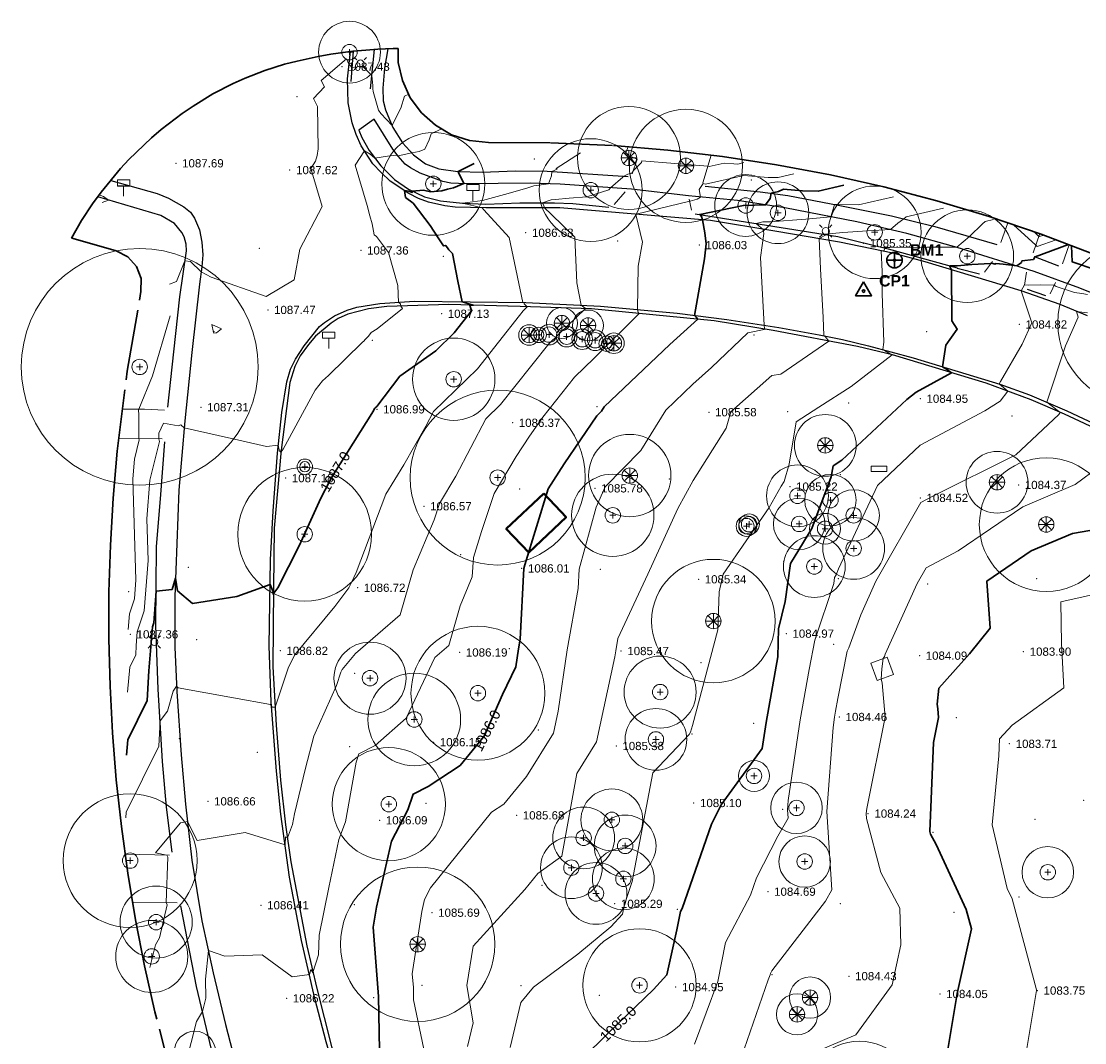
# Model space of a CAD drawing. Header units: metres. Extents: x -6559 to -6383, y 5654606 to 5654801.
# Drawn here: x -6559.3 to -6456, y 5654702.1 to 5654801.4 of the extents above; entities that cross this region are included whole.
import ezdxf
from ezdxf.enums import TextEntityAlignment as Align

# ---------------------------------------------------------------- set-up
doc = ezdxf.new("R2010")
doc.units = ezdxf.units.M
doc.header["$LTSCALE"] = 0.5
doc.linetypes.add('PHANTOM', pattern=[22, 12, -2, 2, -2, 2, -2])
for name, color, linetype, lineweight in [('V-BLDG', 7, 'Continuous', 50), ('V-CTRL', 1, 'Continuous', 35), ('V-CTRL-TEXT', 1, 'Continuous', 18), ('V-ROAD-CURB', 7, 'Continuous', 25), ('V-ROAD-DW', 8, 'Continuous', 18), ('V-ROAD-SW', 8, 'Continuous', 25), ('V-SITE-FURN', 40, 'Continuous', 18), ('V-SITE-HARD', 8, 'Continuous', 18), ('V-SITE-SIGN', 40, 'Continuous', 18), ('V-TOPO-CTXT', 34, 'Continuous', 18), ('V-TOPO-GS', 8, 'Continuous', 13), ('V-TOPO-LIMIT', 6, 'PHANTOM', 35), ('V-TOPO-MAJR', 34, 'Continuous', 35), ('V-TOPO-MINR', 32, 'Continuous', 13), ('V-TOPO-SPOT', 8, 'Continuous', 13), ('V-UTIL-ELEC', 1, 'Continuous', 18), ('V-VEG-CANOPY', 92, 'Continuous', 13), ('V-VEG-TREE', 94, 'Continuous', 18)]:
    doc.layers.add(name, color=color, linetype=linetype, lineweight=lineweight)
doc.styles.add('BR-STD', font='arial.ttf')
doc.styles.add('BR-TITLE', font='arialbd.ttf')

# ---------------------------------------------------------------- blocks, each defined once
blk = doc.blocks.new('CTRL-TRIANGLE')
at = {"color": 0, "lineweight": -2}
blk.add_lwpolyline([(0, 1.8), (-1.56, -0.9), (1.56, -0.9)], close=True, dxfattribs=at)
blk.add_circle((0, 0), 0.25, dxfattribs=at)
blk = doc.blocks.new('CTRL-BM')
at = {"lineweight": -2}
h = blk.add_hatch(color=0, dxfattribs=at)
h.dxf.hatch_style = 1
edge = h.paths.add_edge_path()
edge.add_arc((0, 0), 0.35, 0, 360)
at = {"color": 0, "lineweight": -2}
for p, q in [((-1.5, 0), (1.5, 0)), ((0, -1.5), (0, 1.5))]:
    blk.add_line(p, q, dxfattribs=at)
blk.add_circle((0, 0), 1.5, dxfattribs=at)
blk = doc.blocks.new('VEG-TREE-DECID')
at = {"color": 0, "lineweight": -2}
for p, q in [((-0.6, 0), (0.6, 0)), ((0, -0.6), (0, 0.6))]:
    blk.add_line(p, q, dxfattribs=at)
blk.add_circle((0, 0), 1.5, dxfattribs=at)
blk = doc.blocks.new('VEG-TREE-CONIF')
at = {"color": 0, "lineweight": -2}
for q in [(-1.5, 0), (-1.06, 1.06), (-1.06, -1.06), (0, 1.5), (1.06, 1.06), (1.5, 0), (0, -1.5), (1.06, -1.06)]:
    blk.add_line((0, 0), q, dxfattribs=at)
blk.add_circle((0, 0), 1.5, dxfattribs=at)
blk = doc.blocks.new('UTIL-LIGHT')
at = {"color": 0, "lineweight": -2}
for p, q in [((-0.71, 0.71), (-1.2, 1.2)), ((0.71, 0.71), (1.2, 1.2)), ((-0.71, -0.71), (-1.2, -1.2)), ((0.71, -0.71), (1.2, -1.2))]:
    blk.add_line(p, q, dxfattribs=at)
blk.add_circle((0, 0), 0.7, dxfattribs=at)
blk = doc.blocks.new('SITE-BENCH')
at = {"color": 0, "lineweight": -2}
blk.add_lwpolyline([(-1.5, -0.5), (1.5, -0.5), (1.5, 0.5), (-1.5, 0.5)], close=True, dxfattribs=at)
blk = doc.blocks.new('SITE-SIGN')
at = {"color": 0, "lineweight": -2}
blk.add_line((0, -1.5), (0, 0.5), dxfattribs=at)
blk.add_lwpolyline([(-1.2, 0.5), (1.2, 0.5), (1.2, 1.7), (-1.2, 1.7)], close=True, dxfattribs=at)

msp = doc.modelspace()

# ---------------------------------------------------------------- linework, layer by layer
at = {"layer": 'V-BLDG'}
msp.add_lwpolyline([(-6508.55, 5654755.51), (-6506.38, 5654753.21), (-6510.01, 5654749.79), (-6512.19, 5654752.08), (-6508.55, 5654755.51)], close=True, dxfattribs=at)
at = {"layer": 'V-ROAD-CURB'}
for points in [[(-6455.75, 5654772.79), (-6458.41, 5654773.87), (-6462.19, 5654775.21), (-6471.51, 5654778.04), (-6474.66, 5654778.86), (-6479.83, 5654779.96), (-6486.1, 5654781), (-6492.36, 5654782.05), (-6499.68, 5654782.67), (-6506.98, 5654783.29), (-6514.19, 5654783.28), (-6517.15, 5654783.36), (-6518.16, 5654783.47), (-6519.76, 5654783.84), (-6520.73, 5654784.19), (-6521.65, 5654784.66), (-6523.46, 5654785.88), (-6524.36, 5654786.7), (-6525.15, 5654787.57), (-6526.28, 5654789.31), (-6526.78, 5654790.42), (-6527.15, 5654791.55), (-6527.54, 5654793.5), (-6527.61, 5654795.82), (-6527.33, 5654798.47)], [(-6525.38, 5654794.84), (-6524.98, 5654798.67)], [(-6452.72, 5654773.95), (-6456.5, 5654775.47), (-6460.93, 5654777.1), (-6468.4, 5654779.44), (-6473.29, 5654780.79), (-6478.14, 5654781.92), (-6485.15, 5654783.27), (-6489.74, 5654783.99), (-6494.49, 5654784.44), (-6500.03, 5654785.08), (-6506.97, 5654785.57), (-6509.86, 5654785.67), (-6516.09, 5654785.62), (-6517.57, 5654785.69), (-6518.36, 5654785.84), (-6520.57, 5654786.65), (-6521.51, 5654787.16), (-6522, 5654787.54), (-6522.7, 5654788.29), (-6523.22, 5654788.99), (-6525.03, 5654791.89)], [(-6550.6, 5654785.95), (-6546.1, 5654784.67), (-6545, 5654784.21), (-6543.51, 5654783.39), (-6542.87, 5654782.87), (-6542.48, 5654782.28), (-6542, 5654781.13), (-6541.75, 5654779.95), (-6541.68, 5654778.72), (-6541.75, 5654777.55), (-6542, 5654775.85), (-6542.72, 5654769.22), (-6543.43, 5654762.58), (-6544.01, 5654755.83), (-6544.2, 5654750.66), (-6544.4, 5654745.49), (-6544.38, 5654740.57), (-6544.2, 5654736.26), (-6543.77, 5654730.13), (-6543.35, 5654725.31), (-6542.72, 5654719.87), (-6541.75, 5654713.98), (-6540.66, 5654708.94), (-6539.46, 5654703.92), (-6538.35, 5654699.66)], [(-6475.1, 5654779.29), (-6468.41, 5654777.44)], [(-6528.2, 5654697.13), (-6529.68, 5654702.23), (-6530.78, 5654706.44), (-6532.07, 5654712.09), (-6533.24, 5654718.24), (-6534.1, 5654724.34), (-6534.52, 5654728.52), (-6535.02, 5654735.26), (-6535.22, 5654740.69), (-6535.08, 5654749.07), (-6534.82, 5654753.84), (-6534.42, 5654759.44), (-6534, 5654763.39), (-6533.52, 5654766.37), (-6533.14, 5654767.6), (-6532.67, 5654768.57), (-6531.84, 5654769.88), (-6530.33, 5654771.75), (-6529.85, 5654772.14), (-6528.89, 5654772.77), (-6527.65, 5654773.32), (-6526.71, 5654773.62), (-6524.48, 5654773.97), (-6521.12, 5654774.2), (-6515.7, 5654774.14), (-6510.29, 5654774.08), (-6503.05, 5654773.74), (-6495.61, 5654773.05), (-6490.77, 5654772.42), (-6485.72, 5654771.65), (-6481.79, 5654770.95), (-6479.54, 5654770.47), (-6477.01, 5654769.88), (-6472.66, 5654768.69), (-6464.26, 5654766.14), (-6461.39, 5654765.12), (-6457.75, 5654763.55), (-6448.77, 5654759.33)], [(-6465.6, 5654766.24), (-6474.67, 5654768.98), (-6478.07, 5654769.8)], [(-6534.06, 5654759.75), (-6534.74, 5654752.14), (-6534.81, 5654746.34)], [(-6534.55, 5654732.99), (-6534.13, 5654727.66)]]:
    msp.add_lwpolyline(points, dxfattribs=at)
at = {"layer": 'V-ROAD-DW'}
for points in [[(-6499.96, 5654786.57), (-6499.49, 5654788.01), (-6500.65, 5654788.48), (-6500.36, 5654789.22)], [(-6492.28, 5654788.41), (-6493.11, 5654785.71)], [(-6501.72, 5654783.6), (-6500.66, 5654784.83)], [(-6494.42, 5654784.13), (-6494.2, 5654783.06)], [(-6464.17, 5654779.92), (-6463.49, 5654781.83)], [(-6460.36, 5654780.77), (-6461.02, 5654778.92)], [(-6458.18, 5654777.83), (-6457.51, 5654779.68)], [(-6465.74, 5654777.04), (-6464.97, 5654778.06)], [(-6461.67, 5654777.03), (-6461.85, 5654775.78)], [(-6459.38, 5654774.93), (-6458.86, 5654776.02)], [(-6549.48, 5654763.73), (-6547.34, 5654763.72)], [(-6547.34, 5654763.73), (-6545.39, 5654763.63)], [(-6545.63, 5654760.84), (-6549.84, 5654760.87)], [(-6549.2, 5654720.48), (-6544.91, 5654720.38)], [(-6544.17, 5654715.74), (-6548.48, 5654715.8)]]:
    msp.add_lwpolyline(points, dxfattribs=at)
at = {"layer": 'V-ROAD-SW'}
for points in [[(-6527.08, 5654798.5), (-6527.28, 5654795.55)], [(-6523.69, 5654798.73), (-6524.01, 5654796.84), (-6524.19, 5654794.91), (-6524.16, 5654793.69), (-6523.94, 5654792.8), (-6523.21, 5654791.09), (-6522.27, 5654789.61), (-6521.19, 5654788.42), (-6520.04, 5654787.56), (-6518.76, 5654787.06), (-6516.9, 5654786.81), (-6514.53, 5654786.76), (-6511.3, 5654786.89), (-6508.22, 5654786.84), (-6500.35, 5654786.31)], [(-6525.02, 5654791.89), (-6526.53, 5654790.82), (-6526.24, 5654790.12), (-6525.52, 5654788.85), (-6524.39, 5654787.36), (-6523.06, 5654786.04), (-6521.69, 5654785.08), (-6520.13, 5654784.36), (-6518.57, 5654783.97), (-6516.44, 5654783.72), (-6514.19, 5654783.65), (-6510.87, 5654783.78), (-6507.51, 5654783.78), (-6505.74, 5654783.7), (-6502.25, 5654783.34)], [(-6492.89, 5654785.38), (-6487.54, 5654784.84), (-6484.85, 5654784.48), (-6479.81, 5654783.5), (-6474.77, 5654782.5), (-6470.56, 5654781.48), (-6464.56, 5654779.72)], [(-6545.06, 5654763.91), (-6544.47, 5654769.27), (-6543.89, 5654774.62), (-6543.26, 5654779.1), (-6543.28, 5654779.74), (-6543.48, 5654780.45), (-6543.71, 5654780.89), (-6544.42, 5654781.75), (-6545.76, 5654782.54), (-6551.88, 5654784.34)], [(-6493.84, 5654782.71), (-6486.91, 5654781.61), (-6479.99, 5654780.51), (-6475.1, 5654779.29)], [(-6460.83, 5654778.53), (-6458.56, 5654777.66)], [(-6468.41, 5654777.43), (-6466.22, 5654776.86)], [(-6461.61, 5654775.38), (-6459.81, 5654774.75)], [(-6478.07, 5654769.8), (-6486.26, 5654771.36), (-6491.99, 5654772.29), (-6497.96, 5654772.88), (-6503.93, 5654773.48), (-6510.85, 5654773.68), (-6517.76, 5654773.88), (-6523.79, 5654773.7), (-6525.59, 5654773.48), (-6527.59, 5654772.96), (-6528.51, 5654772.53), (-6529.21, 5654772.07), (-6530.71, 5654770.8), (-6531.42, 5654769.99), (-6532.2, 5654768.89), (-6532.72, 5654767.86), (-6533.22, 5654766.32), (-6534.06, 5654759.74)], [(-6411.3, 5654696.57), (-6409.67, 5654705.94), (-6408.41, 5654712.26), (-6407.15, 5654718.59), (-6406.9, 5654721.03), (-6406.59, 5654727.75), (-6406.54, 5654732.21), (-6406.86, 5654734.62), (-6407.07, 5654735.38), (-6407.74, 5654737.02), (-6408.61, 5654738.6), (-6409.79, 5654739.95), (-6411.57, 5654741.41), (-6413.65, 5654742.64), (-6420.92, 5654745.93), (-6428.32, 5654749.39), (-6435.74, 5654752.85), (-6443.15, 5654756.3), (-6450.56, 5654759.77), (-6457.97, 5654763.23), (-6461.2, 5654764.61), (-6465.6, 5654766.23)], [(-6544.65, 5654720.67), (-6545.19, 5654725.03), (-6545.58, 5654729.47), (-6546.01, 5654736.5), (-6546.22, 5654742.69), (-6546.17, 5654750.32), (-6545.76, 5654755.42), (-6545.35, 5654760.53)], [(-6534.81, 5654746.35), (-6534.86, 5654738.67), (-6534.55, 5654732.99)], [(-6534.14, 5654727.66), (-6533.65, 5654723.33), (-6533.11, 5654719.72), (-6531.58, 5654711.55), (-6530.6, 5654707.42), (-6529.16, 5654701.79), (-6527.26, 5654695.29), (-6525.29, 5654689.66), (-6524.31, 5654687.08), (-6521.8, 5654681.1), (-6519.48, 5654676.38), (-6516.91, 5654671.56), (-6514.32, 5654666.76)], [(-6536.94, 5654688.92), (-6538, 5654692.09), (-6540.82, 5654701.48), (-6542.27, 5654707.6), (-6543.81, 5654715.45)]]:
    msp.add_lwpolyline(points, dxfattribs=at)
at = {"layer": 'V-SITE-HARD'}
msp.add_lwpolyline([(-6475.21, 5654739.62), (-6474.58, 5654737.92), (-6476.16, 5654737.33), (-6476.78, 5654739.03), (-6475.21, 5654739.62)], close=True, dxfattribs=at)
at = {"layer": 'V-TOPO-GS'}
for p in [(-6528.15, 5654797), (-6532.51, 5654794.08), (-6509.48, 5654788.02), (-6544.28, 5654787.61), (-6533.22, 5654786.95), (-6488.39, 5654785.98), (-6510.31, 5654780.86), (-6501.39, 5654780.07), (-6477.48, 5654779.84), (-6536.18, 5654779.36), (-6526.32, 5654779.14), (-6493.44, 5654779.66), (-6518.32, 5654778.58), (-6512.04, 5654773.74), (-6535.35, 5654773.36), (-6518.48, 5654772.99), (-6462.36, 5654771.95), (-6540.57, 5654771.25), (-6488.13, 5654770.92), (-6471.35, 5654771.26), (-6525.22, 5654770.4), (-6478.94, 5654764.32), (-6471.98, 5654764.73), (-6541.85, 5654763.9), (-6524.75, 5654763.7), (-6519.96, 5654763.59), (-6503.38, 5654763.97), (-6492.52, 5654763.42), (-6484.88, 5654763.48), (-6511.58, 5654762.39), (-6463.07, 5654763.05), (-6479.76, 5654757.36), (-6533.62, 5654757.01), (-6527.74, 5654756.64), (-6503.58, 5654756.02), (-6496.36, 5654756.93), (-6484.65, 5654756.19), (-6462.43, 5654756.35), (-6510.89, 5654755.95), (-6471.98, 5654755.09), (-6520.19, 5654754.28), (-6516.62, 5654749.58), (-6485.26, 5654748.92), (-6543.08, 5654748.35), (-6510.69, 5654748.24), (-6503.06, 5654748.15), (-6493.52, 5654747.18), (-6479.95, 5654747.24), (-6471.27, 5654746.71), (-6460.69, 5654747.24), (-6548.87, 5654745.99), (-6526.63, 5654746.36), (-6548.7, 5654741.83), (-6485, 5654741.9), (-6542.26, 5654741.32), (-6480.4, 5654740.87), (-6534.15, 5654740.23), (-6516.72, 5654740.07), (-6511.9, 5654740.44), (-6501.04, 5654740.21), (-6472.06, 5654739.76), (-6461.96, 5654740.15), (-6493.27, 5654739.08), (-6526.92, 5654738.03), (-6479.84, 5654733.8), (-6468.48, 5654733.74), (-6509.08, 5654732.54), (-6488.17, 5654733.18), (-6543.94, 5654731.68), (-6519.25, 5654731.35), (-6494.16, 5654732.14), (-6536.39, 5654730.36), (-6527.41, 5654730.9), (-6501.52, 5654730.98), (-6463.32, 5654731.19), (-6541.18, 5654725.6), (-6520, 5654725.41), (-6493.98, 5654725.44), (-6456.11, 5654725.71), (-6511.19, 5654724.24), (-6485.35, 5654724.81), (-6477.05, 5654724.41), (-6524.49, 5654723.76), (-6460.85, 5654723.85), (-6470.75, 5654722.58), (-6508.73, 5654717.45), (-6486.78, 5654716.82), (-6462.41, 5654716.3), (-6536.02, 5654715.5), (-6526.96, 5654715.55), (-6519.41, 5654714.78), (-6501.66, 5654715.64), (-6495.59, 5654715.1), (-6479.75, 5654715.67), (-6468.71, 5654714.81), (-6486.39, 5654708.77), (-6478.92, 5654708.61), (-6520.38, 5654707.71), (-6510.77, 5654707.69), (-6495.73, 5654707.55), (-6533.52, 5654706.46), (-6525.06, 5654706.51), (-6503.17, 5654706.75), (-6470.07, 5654706.88), (-6460.61, 5654707.21)]:
    msp.add_point(p, dxfattribs=at)
at = {"layer": 'V-TOPO-LIMIT'}
msp.add_lwpolyline([(-6544.4, 5654697.64), (-6546.33, 5654705.16), (-6547.33, 5654709.62), (-6548.2, 5654714.1), (-6548.95, 5654718.62), (-6549.57, 5654723.15), (-6550.07, 5654727.69), (-6550.44, 5654732.25), (-6550.68, 5654736.81), (-6550.79, 5654741.38), (-6550.79, 5654745.95), (-6550.65, 5654750.51), (-6550.38, 5654755.08), (-6549.99, 5654759.63), (-6549.02, 5654767.41), (-6547.68, 5654775.14), (-6547.67, 5654776.41), (-6548.12, 5654777.58), (-6548.96, 5654778.53), (-6550.1, 5654779.1), (-6554.27, 5654780.31), (-6554.41, 5654780.34), (-6553.46, 5654782.04), (-6552.37, 5654783.67), (-6551.55, 5654784.8), (-6549.68, 5654787.09), (-6548.84, 5654787.99), (-6546.65, 5654790.08), (-6545.71, 5654790.88), (-6543.66, 5654792.45), (-6542.6, 5654793.17), (-6540.7, 5654794.35), (-6538.71, 5654795.35), (-6537.55, 5654795.87), (-6535.66, 5654796.63), (-6533.72, 5654797.23), (-6532.5, 5654797.55), (-6530.46, 5654798), (-6529.23, 5654798.22), (-6527.09, 5654798.5), (-6525.85, 5654798.61), (-6524.68, 5654798.69), (-6523.19, 5654798.75), (-6522.97, 5654798.76), (-6522.7, 5654798.77), (-6522.68, 5654797.42), (-6522.28, 5654795.64), (-6521.52, 5654793.98), (-6520.44, 5654792.51), (-6519.08, 5654791.3), (-6517.5, 5654790.39), (-6515.76, 5654789.82), (-6513.93, 5654789.62), (-6507.86, 5654789.6), (-6501.79, 5654789.34), (-6496.49, 5654788.9), (-6491.21, 5654788.28), (-6485.95, 5654787.47), (-6480.72, 5654786.49), (-6475.53, 5654785.32), (-6470.39, 5654783.97), (-6465.29, 5654782.44), (-6460.25, 5654780.73), (-6453.73, 5654778.22)], dxfattribs=at)
at = {"layer": 'V-TOPO-MAJR'}
for points in [[(-6549.08, 5654730.1), (-6548.94, 5654731.59), (-6547.07, 5654735.39), (-6546.92, 5654738.3), (-6546.56, 5654742.57), (-6546.44, 5654742.96), (-6546.2, 5654746.02), (-6544.66, 5654746.2), (-6544.33, 5654747.3), (-6544.14, 5654746.06), (-6542.67, 5654744.83), (-6538.37, 5654745.52), (-6535.12, 5654746.66), (-6534.84, 5654745.96), (-6534.81, 5654746.01), (-6534.82, 5654745.71), (-6534.76, 5654745.84), (-6534.37, 5654746.35), (-6532.31, 5654750.42), (-6530.22, 5654755.05), (-6529.33, 5654756.74), (-6529.04, 5654757.28), (-6525.1, 5654763.55), (-6524.98, 5654763.77), (-6524.95, 5654763.81), (-6524.93, 5654763.83), (-6524.77, 5654763.98), (-6522.52, 5654766.91), (-6519.05, 5654769.37), (-6517.26, 5654771.12), (-6515.57, 5654773.26), (-6515.72, 5654773.82), (-6515.4, 5654773.82), (-6516.26, 5654774.07), (-6516.48, 5654774.15), (-6516.89, 5654776.15), (-6517.42, 5654778.83), (-6517.76, 5654779.21), (-6518.07, 5654779.62), (-6518.29, 5654779.58), (-6518.8, 5654780.35), (-6519.6, 5654781.57), (-6521.25, 5654783.73), (-6521.97, 5654784.29), (-6522.09, 5654784.96), (-6521.67, 5654784.9), (-6521.35, 5654784.76), (-6521.33, 5654784.91), (-6520.25, 5654784.99), (-6519.55, 5654784.83), (-6518.46, 5654784.92), (-6517.91, 5654785.1), (-6517.31, 5654785.24), (-6516.31, 5654785.63), (-6516.84, 5654786.72), (-6516.86, 5654786.81), (-6515.32, 5654787.59)], [(-6524.52, 5654701.43), (-6524.59, 5654706.63), (-6525.11, 5654713.36), (-6524.81, 5654715.33), (-6523.35, 5654721.74), (-6521.77, 5654724.76), (-6521.23, 5654726.31), (-6519.79, 5654727.05), (-6516.68, 5654729.08), (-6514.34, 5654731.92), (-6512.56, 5654735.98), (-6511.27, 5654738.67), (-6511.01, 5654740.43), (-6510.85, 5654741.37), (-6510.48, 5654748.24), (-6510.38, 5654748.58), (-6508.14, 5654755.98), (-6506.56, 5654758.4), (-6503.4, 5654763.05), (-6502.94, 5654763.52), (-6502.69, 5654763.93), (-6496.31, 5654770), (-6493.59, 5654772.45), (-6493.75, 5654772.66), (-6493.92, 5654772.83), (-6492.95, 5654778.34), (-6492.77, 5654779.78), (-6492.9, 5654780.86), (-6493.14, 5654782.12), (-6493.25, 5654782.45), (-6493.4, 5654782.64), (-6489.17, 5654783.51), (-6487.01, 5654783.56), (-6486.57, 5654784.2), (-6486.48, 5654784.7), (-6485.76, 5654784.87), (-6485.26, 5654785.08), (-6483.44, 5654784.92), (-6481.89, 5654784.9), (-6479.42, 5654785.47)], [(-6504.88, 5654700.52), (-6502.23, 5654703.12), (-6497.88, 5654707.32), (-6496.6, 5654708.73), (-6495.63, 5654713.1), (-6495.27, 5654714.89), (-6495.11, 5654715.19), (-6492.26, 5654723.39), (-6491.31, 5654725.25), (-6487.34, 5654730.72), (-6486.96, 5654733.27), (-6485.83, 5654739.63), (-6485.74, 5654742.36), (-6485.12, 5654745.02), (-6484.58, 5654748.71), (-6482.52, 5654752.13), (-6480.63, 5654757.15), (-6480.46, 5654758.2), (-6479.59, 5654758.76), (-6473.29, 5654764.65), (-6472.39, 5654765.38), (-6468.96, 5654767.26), (-6469.35, 5654767.54), (-6469.82, 5654767.83), (-6469.49, 5654769.92), (-6468.39, 5654771.49), (-6468.93, 5654772.31), (-6468.96, 5654777.27), (-6469.12, 5654777.57), (-6469.08, 5654777.57), (-6469.09, 5654777.63), (-6468.68, 5654777.63), (-6468.41, 5654777.63), (-6466.98, 5654777.76), (-6465.17, 5654777.87), (-6465.08, 5654777.91), (-6464.71, 5654777.8), (-6464.69, 5654777.86), (-6464.3, 5654777.85), (-6463.93, 5654777.81), (-6462.61, 5654777.63), (-6462.14, 5654777.97), (-6462.11, 5654778.12), (-6460.99, 5654778.26), (-6460.84, 5654778.54), (-6460.83, 5654778.53), (-6457.6, 5654779.72)], [(-6457.31, 5654779.6), (-6457.23, 5654778.02), (-6454.94, 5654777.25), (-6454.76, 5654777.31), (-6453.59, 5654777.07), (-6451.28, 5654776.62)], [(-6469.64, 5654699.55), (-6468.64, 5654705.55), (-6468.41, 5654706.93), (-6467.01, 5654713.22), (-6467.52, 5654715.09), (-6470.44, 5654721.4), (-6470.98, 5654722.41), (-6471.05, 5654722.67), (-6470.7, 5654731.33), (-6470.2, 5654733.75), (-6470.28, 5654734.58), (-6470.36, 5654735.03), (-6470.18, 5654736.59), (-6467.22, 5654739.94), (-6465.21, 5654742.43), (-6465.52, 5654747), (-6461.2, 5654749.93), (-6457.21, 5654751.62), (-6453.28, 5654752.32)]]:
    msp.add_lwpolyline(points, dxfattribs=at)
at = {"layer": 'V-TOPO-MINR'}
for points in [[(-6544.91, 5654775.86), (-6544.24, 5654776.11), (-6543.4, 5654778.12), (-6542.85, 5654778.05), (-6541.82, 5654777.07), (-6540.86, 5654776.53), (-6535.53, 5654774.65), (-6532.79, 5654776.29), (-6532.26, 5654779.27), (-6530.09, 5654783.42), (-6531.17, 5654787.11), (-6530.73, 5654787.8), (-6530.56, 5654788.38), (-6530.47, 5654789.03), (-6530.52, 5654793.14), (-6530.91, 5654793.89), (-6529.84, 5654795.03), (-6530.18, 5654795.64), (-6527.72, 5654797.77), (-6527.47, 5654797.18), (-6527.36, 5654797.11), (-6527.18, 5654796.93), (-6526.17, 5654797.05), (-6525.24, 5654796.14), (-6525.15, 5654795.18), (-6525.15, 5654794.86), (-6525.11, 5654794.59), (-6524.6, 5654792.78), (-6524.37, 5654792.45), (-6523.29, 5654791.28), (-6523.27, 5654791.32), (-6522.45, 5654792.97), (-6522.08, 5654794.12), (-6521.65, 5654794.34)], [(-6549, 5654736.2), (-6548.77, 5654738.65), (-6548.19, 5654739.83), (-6548.14, 5654740.74), (-6548.03, 5654742.07), (-6547.37, 5654744.12), (-6546.99, 5654749), (-6547.12, 5654753.05), (-6546.81, 5654756.82), (-6545.89, 5654760.57), (-6545.95, 5654760.84), (-6545.94, 5654761.37), (-6545.5, 5654762.36), (-6544.05, 5654762.09), (-6543.79, 5654762.2), (-6543.49, 5654761.89), (-6537.88, 5654760.65), (-6535.48, 5654760.08), (-6534.34, 5654760.21), (-6534.22, 5654759.61), (-6534.18, 5654759.65), (-6534.08, 5654759.53), (-6534.08, 5654759.47), (-6534.03, 5654759.57), (-6533.96, 5654759.7), (-6533.88, 5654759.82), (-6530.75, 5654765.56), (-6530.05, 5654766.46), (-6529.47, 5654766.99), (-6526.18, 5654770.19), (-6526, 5654770.35), (-6525.94, 5654770.45), (-6525.78, 5654770.63), (-6525.68, 5654770.7), (-6525.59, 5654770.8), (-6525.31, 5654771.15), (-6524.73, 5654771.53), (-6522.28, 5654773.5), (-6522.43, 5654773.74), (-6522.47, 5654773.95), (-6522.67, 5654774.09), (-6522.72, 5654775.72), (-6523.63, 5654778.95), (-6524.81, 5654780.5), (-6525.02, 5654780.67), (-6525.22, 5654781.74), (-6525.45, 5654782.5), (-6525.72, 5654783.5), (-6526.86, 5654787.44), (-6525.98, 5654788.83), (-6525.42, 5654788.49), (-6524.95, 5654788.1), (-6523.72, 5654788.3), (-6522.78, 5654788.4), (-6522.68, 5654788.35), (-6521.37, 5654788.62), (-6520.67, 5654788.77), (-6520.11, 5654788.99), (-6519.67, 5654789.88), (-6519.49, 5654790.46), (-6518.48, 5654790.97)], [(-6549.16, 5654723.99), (-6549.11, 5654724.54), (-6545.95, 5654730.95), (-6545.82, 5654733.41), (-6545.09, 5654734.35), (-6544.54, 5654736.31), (-6544.22, 5654736.78), (-6544.06, 5654736.62), (-6538.69, 5654735.66), (-6535.08, 5654735.02), (-6534.97, 5654734.71), (-6534.92, 5654734.81), (-6534.91, 5654734.74), (-6534.65, 5654734.76), (-6533.37, 5654738.55), (-6532.78, 5654739.81), (-6528.85, 5654744.55), (-6527.48, 5654746.36), (-6527.25, 5654746.81), (-6526.79, 5654747.85), (-6523.9, 5654755.44), (-6522.13, 5654758.29), (-6520, 5654762.06), (-6519.25, 5654763.48), (-6515, 5654767.64), (-6510.91, 5654772.83), (-6510.54, 5654773.28), (-6510.15, 5654773.66), (-6510.46, 5654773.96), (-6510.46, 5654774.05), (-6510.6, 5654774.08), (-6511.67, 5654779.16), (-6511.91, 5654780.4), (-6514.38, 5654783.07), (-6514.55, 5654783.29), (-6516.44, 5654783.72), (-6514.51, 5654783.99), (-6512, 5654784.67), (-6510.09, 5654785.23), (-6509.53, 5654785.41), (-6508.08, 5654785.61), (-6507.79, 5654786.4), (-6507.78, 5654786.81), (-6507.25, 5654787.05), (-6507.36, 5654787.11), (-6504.97, 5654788.61)], [(-6546.82, 5654709.46), (-6546.27, 5654711.66), (-6545.86, 5654712.33), (-6545.13, 5654715.55), (-6545.24, 5654715.76), (-6545.08, 5654720.16), (-6545.18, 5654720.38), (-6546.28, 5654720.6), (-6544.85, 5654722.31), (-6543.85, 5654723.52), (-6543.16, 5654723.63), (-6542.21, 5654721.79), (-6537.54, 5654722.56), (-6533.68, 5654721.37), (-6533.63, 5654722.15), (-6533.45, 5654722.04), (-6532.95, 5654723.36), (-6532.77, 5654724.4), (-6531.69, 5654728.84), (-6530.9, 5654731.92), (-6528.7, 5654736.86), (-6528.27, 5654738.14), (-6528.14, 5654738.4), (-6526.85, 5654739.96), (-6522.5, 5654743.74), (-6521.23, 5654748.1), (-6519.2, 5654752.97), (-6518.67, 5654754.56), (-6517.09, 5654757.2), (-6514.18, 5654762.76), (-6512.74, 5654764.17), (-6511.35, 5654765.92), (-6508.06, 5654770.05), (-6504.5, 5654773.5), (-6504.54, 5654773.54), (-6504.91, 5654773.82), (-6505.35, 5654775.99), (-6505.54, 5654780.43), (-6507.84, 5654782.66), (-6508.48, 5654783.29), (-6508.56, 5654783.49), (-6508.67, 5654783.78), (-6507.83, 5654784.05), (-6507.41, 5654784.1), (-6506.08, 5654784.21), (-6504.37, 5654784.34), (-6502.25, 5654785.02), (-6502.07, 5654785.23), (-6500.86, 5654786.25), (-6500.85, 5654786.34), (-6500.39, 5654786.56), (-6499.99, 5654786.65), (-6499.85, 5654786.92), (-6499.05, 5654787.69), (-6499.03, 5654787.85), (-6492.61, 5654787.33), (-6492.5, 5654787.29), (-6491.03, 5654787.63), (-6490.1, 5654787.55), (-6489.72, 5654787.54), (-6489.11, 5654787.68)], [(-6543.84, 5654698.07), (-6542.29, 5654704.22), (-6541.7, 5654705.18), (-6541.39, 5654706.46), (-6541.42, 5654708.31), (-6541.13, 5654711.1), (-6539.53, 5654710.55), (-6535.92, 5654710.68), (-6532.99, 5654708.53), (-6531.31, 5654708.76), (-6531.18, 5654709.26), (-6530.97, 5654708.98), (-6530.43, 5654710.67), (-6530.36, 5654712.61), (-6529.44, 5654717.24), (-6528.46, 5654721.9), (-6527.8, 5654723.6), (-6526.79, 5654729.4), (-6526.5, 5654730.23), (-6524.94, 5654731.04), (-6521.93, 5654733.69), (-6519.13, 5654739.59), (-6517.79, 5654740.75), (-6516.67, 5654744.59), (-6515.5, 5654747.42), (-6515.39, 5654749.3), (-6514.61, 5654751.81), (-6513.37, 5654755.51), (-6511.23, 5654759.1), (-6509.93, 5654761.08), (-6508.66, 5654762.95), (-6505.58, 5654766.82), (-6503.65, 5654768.68), (-6499.28, 5654773.02), (-6499.37, 5654773.12), (-6499.44, 5654773.41), (-6499.37, 5654777.61), (-6498.98, 5654779.94), (-6499.6, 5654782.63), (-6499.6, 5654782.67), (-6499.6, 5654782.67), (-6499.58, 5654782.68), (-6494.38, 5654783.94), (-6494.34, 5654783.94), (-6493.64, 5654784.11), (-6493.34, 5654784.33), (-6493.45, 5654785.05), (-6493.08, 5654785.66), (-6492.85, 5654785.59), (-6489.11, 5654786.43), (-6486.77, 5654786.24), (-6485.8, 5654786.22), (-6484.27, 5654786.58)], [(-6551.44, 5654783.8), (-6550.82, 5654784.03), (-6551.3, 5654784.38), (-6551.72, 5654784.55)], [(-6520.2, 5654701.52), (-6521.21, 5654706.31), (-6521.22, 5654707.5), (-6521.33, 5654708.85), (-6520.4, 5654714.88), (-6520.13, 5654716.05), (-6519.54, 5654717.18), (-6513.62, 5654724.56), (-6512.43, 5654725.33), (-6510.23, 5654728), (-6507.61, 5654732.24), (-6507.15, 5654734.38), (-6506.29, 5654740.32), (-6505.22, 5654746.27), (-6505.12, 5654748.17), (-6503.46, 5654754.2), (-6502.59, 5654756.15), (-6499.13, 5654759.71), (-6496.71, 5654763.63), (-6494.08, 5654766.13), (-6492.26, 5654767.76), (-6488.72, 5654771.13), (-6487, 5654771.48), (-6487.11, 5654771.56), (-6487.15, 5654771.87), (-6487.49, 5654778.45), (-6487.19, 5654780.8), (-6487.24, 5654781.19), (-6487.87, 5654781.69), (-6487.94, 5654781.77), (-6487.27, 5654781.91), (-6486.58, 5654781.93), (-6483.09, 5654782.17), (-6480.68, 5654782.41), (-6480.34, 5654783.47), (-6480.32, 5654783.6), (-6480.25, 5654783.62), (-6480.1, 5654783.61), (-6477.97, 5654783.58), (-6474.57, 5654784.36)], [(-6515.97, 5654701.76), (-6515.42, 5654704.06), (-6516.03, 5654707.7), (-6515.42, 5654711.51), (-6510.4, 5654717.04), (-6509.14, 5654718.6), (-6506.8, 5654720.28), (-6505.33, 5654728.32), (-6503.44, 5654731.38), (-6501.65, 5654739.63), (-6501.57, 5654740.22), (-6501.35, 5654741.43), (-6498.44, 5654747.68), (-6495.53, 5654754.07), (-6494.04, 5654756.78), (-6490.84, 5654761.87), (-6490.37, 5654763.44), (-6486.4, 5654766.97), (-6485.52, 5654767.12), (-6480.87, 5654770.33), (-6481.22, 5654770.78), (-6481.34, 5654770.86), (-6481.43, 5654772.61), (-6481.67, 5654777.36), (-6481.81, 5654780.29), (-6481.19, 5654780.61), (-6481.34, 5654780.73), (-6480.5, 5654780.78), (-6479.51, 5654780.88), (-6477.12, 5654781.04), (-6474.87, 5654781.16), (-6474.16, 5654781.8), (-6473.57, 5654782.21), (-6473.36, 5654782.41), (-6469.72, 5654783.26)], [(-6511.82, 5654701.67), (-6510.77, 5654706.04), (-6509.56, 5654707.54), (-6505.24, 5654710.74), (-6502.04, 5654713.39), (-6500.92, 5654714.63), (-6500.71, 5654715.56), (-6499.96, 5654717.81), (-6497.97, 5654728.38), (-6494.42, 5654732.1), (-6494.31, 5654732.32), (-6494.12, 5654732.97), (-6491.64, 5654742.27), (-6491.53, 5654745.95), (-6491.12, 5654747.69), (-6486.65, 5654754.16), (-6485.51, 5654756.24), (-6485.22, 5654756.7), (-6484.72, 5654758.38), (-6484.04, 5654762.49), (-6481.83, 5654763.91), (-6478.69, 5654765.92), (-6474.72, 5654768.99), (-6474.71, 5654768.99), (-6474.75, 5654769.01), (-6475.62, 5654769.5), (-6475.52, 5654770.24), (-6475.68, 5654774.95), (-6475.68, 5654777.1), (-6475.79, 5654779.1), (-6475.51, 5654779.15), (-6475.39, 5654779.36), (-6475.42, 5654779.37), (-6475.55, 5654779.41), (-6475.25, 5654779.42), (-6474.93, 5654779.44), (-6471.33, 5654779.45), (-6468.46, 5654779.46), (-6468.44, 5654779.47), (-6467.19, 5654780.49), (-6465.93, 5654781.71), (-6465.67, 5654781.96), (-6464.87, 5654782.15)], [(-6462.93, 5654781.64), (-6460.76, 5654779.64), (-6460.63, 5654779.51), (-6458.8, 5654780.17)], [(-6460.96, 5654780.97), (-6460.46, 5654780.51), (-6460.42, 5654780.48), (-6460, 5654780.63)], [(-6493.92, 5654702), (-6491.66, 5654708.08), (-6490.91, 5654711.88), (-6488.47, 5654716.49), (-6487.89, 5654718.16), (-6485.81, 5654722.2), (-6484.82, 5654723.95), (-6484.87, 5654724.79), (-6484.81, 5654725.69), (-6483.64, 5654733.52), (-6482.77, 5654738.4), (-6482.23, 5654741.28), (-6480.39, 5654746.77), (-6480.31, 5654747.35), (-6480.15, 5654747.61), (-6479.93, 5654748.19), (-6476.14, 5654756.31), (-6471.98, 5654760.21), (-6465.73, 5654763.55), (-6464.21, 5654764.48), (-6463.48, 5654765.45), (-6464.29, 5654766.14), (-6464.29, 5654766.14), (-6464.32, 5654766.16), (-6464.32, 5654766.18), (-6464.18, 5654766.39), (-6462.09, 5654770.02), (-6461.15, 5654772.1), (-6461.27, 5654772.48), (-6462.19, 5654775.21), (-6461.87, 5654775.79), (-6461.85, 5654775.79), (-6461.84, 5654775.79), (-6461.47, 5654775.75), (-6460.31, 5654775.79), (-6459.05, 5654775.76), (-6458.98, 5654775.78), (-6458.78, 5654775.65), (-6457, 5654775.05), (-6456.28, 5654774.95), (-6455.73, 5654774.86)], [(-6548.92, 5654742.3), (-6548.78, 5654743.81), (-6548.31, 5654745.29), (-6548.16, 5654747.12), (-6548.47, 5654756.94), (-6548.32, 5654758.84), (-6547.86, 5654760.72), (-6547.88, 5654760.86), (-6547.87, 5654763.11), (-6547.91, 5654763.72), (-6547.87, 5654763.73), (-6546.57, 5654766.95), (-6544.84, 5654772.77)], [(-6489.67, 5654699.83), (-6486.76, 5654708.24), (-6486.57, 5654708.75), (-6486.54, 5654708.88), (-6486.4, 5654709.14), (-6481.19, 5654715.9), (-6480.57, 5654717), (-6481.05, 5654724.6), (-6480.46, 5654732.78), (-6480.31, 5654733.77), (-6480.21, 5654734.38), (-6479.98, 5654735.59), (-6479.1, 5654740.21), (-6478.93, 5654740.51), (-6477.77, 5654743.73), (-6476.29, 5654747.01), (-6471.94, 5654754.64), (-6470.78, 5654755.25), (-6462.71, 5654759.27), (-6458.53, 5654763.21), (-6458.39, 5654763.4), (-6459.14, 5654763.98), (-6459.69, 5654764.39), (-6457.89, 5654769.88), (-6456.64, 5654772.67), (-6456.8, 5654773.21), (-6455.73, 5654773.07)], [(-6540.6, 5654771.09), (-6540.39, 5654771.12), (-6540.35, 5654771.14), (-6539.87, 5654771.53), (-6540.78, 5654771.93), (-6540.64, 5654771.18), (-6540.6, 5654771.09)], [(-6549.82, 5654760.58), (-6549.83, 5654760.84), (-6549.83, 5654760.85), (-6549.82, 5654760.87), (-6549.82, 5654760.87), (-6549.82, 5654760.89), (-6549.83, 5654760.96)], [(-6483.64, 5654700.62), (-6478.26, 5654702.91), (-6474.7, 5654707.78), (-6473.87, 5654711.67), (-6473.96, 5654715.22), (-6475.83, 5654718.68), (-6477.2, 5654723.92), (-6477.23, 5654724.41), (-6477.19, 5654724.9), (-6475.39, 5654733.78), (-6475.7, 5654737.11), (-6475.77, 5654737.47), (-6475.71, 5654738.49), (-6475.58, 5654739.48), (-6475.47, 5654739.68), (-6475.39, 5654739.91), (-6472.28, 5654746.77), (-6471.41, 5654748.3), (-6468.3, 5654749.96), (-6462.02, 5654754.22), (-6456.93, 5654756.38), (-6454.58, 5654758.15)], [(-6461.99, 5654699.43), (-6460.7, 5654707.21), (-6460.69, 5654707.28), (-6463.07, 5654716.14), (-6463.53, 5654717.14), (-6464.99, 5654723.32), (-6464.34, 5654730.01), (-6464.28, 5654731.66), (-6463.05, 5654733), (-6458.05, 5654736.62), (-6458.27, 5654740.93), (-6458.34, 5654744.99), (-6453.41, 5654746.1)]]:
    msp.add_lwpolyline(points, dxfattribs=at)
at = {"layer": 'V-VEG-CANOPY'}
for centre, radius in [((-6527.42, 5654798.41), 3), ((-6500.28, 5654788.13), 5), ((-6494.74, 5654787.36), 5.5), ((-6519.28, 5654785.61), 5), ((-6503.99, 5654785), 5), ((-6488.94, 5654783.51), 3), ((-6485.81, 5654782.8), 3), ((-6476.41, 5654780.9), 4.5), ((-6467.42, 5654778.58), 4.5), ((-6450.64, 5654772.1), 8), ((-6547.8, 5654767.82), 11.5), ((-6506.79, 5654772.08), 1.5), ((-6504.25, 5654771.85), 1.5), ((-6509.98, 5654770.92), 1), ((-6508.03, 5654770.96), 1), ((-6506.33, 5654770.76), 1), ((-6504.82, 5654770.51), 1), ((-6517.3, 5654766.62), 4), ((-6509.04, 5654770.93), 0.5), ((-6503.56, 5654770.41), 1), ((-6502.44, 5654770.08), 0.5), ((-6501.74, 5654770.12), 1), ((-6513.03, 5654757.06), 8.5), ((-6481.21, 5654760.19), 3), ((-6500.2, 5654757.26), 4), ((-6464.53, 5654756.61), 3), ((-6531.76, 5654758.12), 0.5), ((-6483.91, 5654755.29), 3), ((-6459.75, 5654752.5), 6.5), ((-6531.77, 5654751.56), 6.5), ((-6501.85, 5654753.4), 4), ((-6480.71, 5654754.87), 2.5), ((-6483.75, 5654752.56), 2.5), ((-6478.46, 5654753.39), 2.5), ((-6488.87, 5654752.35), 1), ((-6488.61, 5654752.53), 1), ((-6481.23, 5654752.09), 1.5), ((-6478.45, 5654750.18), 3), ((-6482.28, 5654748.42), 3), ((-6492.08, 5654743.12), 6), ((-6514.95, 5654736.11), 6.5), ((-6525.43, 5654737.57), 3.5), ((-6497.25, 5654736.22), 3.5), ((-6521.13, 5654733.56), 4.5), ((-6497.66, 5654731.62), 3), ((-6523.6, 5654725.33), 5.5), ((-6488.13, 5654728.07), 1.5), ((-6484.01, 5654724.96), 2.5), ((-6548.73, 5654719.84), 6.5), ((-6501.94, 5654723.8), 3), ((-6504.68, 5654722.05), 3), ((-6500.65, 5654721.27), 3), ((-6505.87, 5654719.15), 3), ((-6483.21, 5654719.75), 2.5), ((-6500.82, 5654718.07), 3), ((-6459.6, 5654718.71), 2.5), ((-6520.8, 5654711.71), 7.5), ((-6503.48, 5654716.65), 3), ((-6546.2, 5654713.86), 3.5), ((-6546.63, 5654710.53), 3.5), ((-6499.25, 5654707.72), 5.5), ((-6482.69, 5654706.53), 2), ((-6483.95, 5654704.9), 2), ((-6542.44, 5654701.26), 2), ((-6477.9, 5654696.78), 5.5)]:
    msp.add_circle(centre, radius, dxfattribs=at)

# ---------------------------------------------------------------- block references
at = {"layer": 'V-CTRL', "xscale": 0.5, "yscale": 0.5}
for name, p in [('CTRL-BM', (-6474.49, 5654778.19)), ('CTRL-TRIANGLE', (-6477.49, 5654775.19))]:
    msp.add_blockref(name, p, dxfattribs=at)
at = {"layer": 'V-SITE-FURN', "xscale": 0.5, "yscale": 0.5}
msp.add_blockref('SITE-BENCH', (-6475.99, 5654757.92), dxfattribs=at)
at = {"layer": 'V-SITE-SIGN', "xscale": 0.5, "yscale": 0.5}
for p in [(-6549.37, 5654785.15), (-6549.37, 5654785.16), (-6549.37, 5654785.15), (-6515.44, 5654784.71), (-6529.44, 5654770.35)]:
    msp.add_blockref('SITE-SIGN', p, dxfattribs=at)
at = {"layer": 'V-UTIL-ELEC', "xscale": 0.5, "yscale": 0.5}
for p in [(-6526.36, 5654797.3), (-6481.16, 5654781.02), (-6546.38, 5654741.09)]:
    msp.add_blockref('UTIL-LIGHT', p, dxfattribs=at)
at = {"layer": 'V-VEG-TREE', "xscale": 0.5, "yscale": 0.5}
for name, p in [('VEG-TREE-DECID', (-6527.42, 5654798.41)), ('VEG-TREE-CONIF', (-6500.28, 5654788.13)), ('VEG-TREE-CONIF', (-6494.74, 5654787.36)), ('VEG-TREE-DECID', (-6519.28, 5654785.61)), ('VEG-TREE-DECID', (-6503.99, 5654785)), ('VEG-TREE-DECID', (-6488.94, 5654783.51)), ('VEG-TREE-DECID', (-6485.81, 5654782.8)), ('VEG-TREE-DECID', (-6476.41, 5654780.9)), ('VEG-TREE-DECID', (-6467.42, 5654778.58)), ('VEG-TREE-CONIF', (-6506.79, 5654772.08)), ('VEG-TREE-CONIF', (-6504.25, 5654771.85)), ('VEG-TREE-CONIF', (-6509.98, 5654770.92)), ('VEG-TREE-DECID', (-6509.04, 5654770.93)), ('VEG-TREE-DECID', (-6508.03, 5654770.96)), ('VEG-TREE-DECID', (-6506.33, 5654770.76)), ('VEG-TREE-DECID', (-6504.82, 5654770.51)), ('VEG-TREE-DECID', (-6503.56, 5654770.41)), ('VEG-TREE-DECID', (-6502.44, 5654770.08)), ('VEG-TREE-CONIF', (-6501.74, 5654770.12)), ('VEG-TREE-DECID', (-6547.8, 5654767.82)), ('VEG-TREE-DECID', (-6517.3, 5654766.62)), ('VEG-TREE-CONIF', (-6481.21, 5654760.19)), ('VEG-TREE-DECID', (-6531.76, 5654758.12)), ('VEG-TREE-DECID', (-6513.03, 5654757.06)), ('VEG-TREE-CONIF', (-6500.2, 5654757.26)), ('VEG-TREE-CONIF', (-6464.53, 5654756.61)), ('VEG-TREE-DECID', (-6483.91, 5654755.29)), ('VEG-TREE-DECID', (-6480.71, 5654754.87)), ('VEG-TREE-DECID', (-6501.85, 5654753.4)), ('VEG-TREE-DECID', (-6478.46, 5654753.39)), ('VEG-TREE-DECID', (-6488.87, 5654752.35)), ('VEG-TREE-DECID', (-6488.61, 5654752.53)), ('VEG-TREE-DECID', (-6483.75, 5654752.56)), ('VEG-TREE-CONIF', (-6459.75, 5654752.5)), ('VEG-TREE-DECID', (-6531.77, 5654751.56)), ('VEG-TREE-DECID', (-6481.23, 5654752.09)), ('VEG-TREE-DECID', (-6478.45, 5654750.18)), ('VEG-TREE-DECID', (-6482.28, 5654748.42)), ('VEG-TREE-CONIF', (-6492.08, 5654743.12)), ('VEG-TREE-DECID', (-6525.43, 5654737.57)), ('VEG-TREE-DECID', (-6514.95, 5654736.11)), ('VEG-TREE-DECID', (-6497.25, 5654736.22)), ('VEG-TREE-DECID', (-6521.13, 5654733.56)), ('VEG-TREE-DECID', (-6497.66, 5654731.62)), ('VEG-TREE-DECID', (-6488.13, 5654728.07)), ('VEG-TREE-DECID', (-6523.6, 5654725.33)), ('VEG-TREE-DECID', (-6484.01, 5654724.96)), ('VEG-TREE-DECID', (-6501.94, 5654723.8)), ('VEG-TREE-DECID', (-6504.68, 5654722.05)), ('VEG-TREE-DECID', (-6500.65, 5654721.27)), ('VEG-TREE-DECID', (-6548.73, 5654719.84)), ('VEG-TREE-DECID', (-6505.87, 5654719.15)), ('VEG-TREE-DECID', (-6483.21, 5654719.75)), ('VEG-TREE-DECID', (-6500.82, 5654718.07)), ('VEG-TREE-DECID', (-6459.6, 5654718.71)), ('VEG-TREE-DECID', (-6503.48, 5654716.65)), ('VEG-TREE-DECID', (-6546.2, 5654713.86)), ('VEG-TREE-CONIF', (-6520.8, 5654711.71)), ('VEG-TREE-DECID', (-6546.63, 5654710.53)), ('VEG-TREE-DECID', (-6499.25, 5654707.72)), ('VEG-TREE-CONIF', (-6482.69, 5654706.53)), ('VEG-TREE-CONIF', (-6483.95, 5654704.9))]:
    msp.add_blockref(name, p, dxfattribs=at)

# ---------------------------------------------------------------- texts
at = {"layer": 'V-CTRL-TEXT', "style": 'BR-TITLE'}
for s, p in [('BM1', (-6472.99, 5654779.19)), ('CP1', (-6475.99, 5654776.19))]:
    msp.add_text(s, height=1.1, dxfattribs=at).set_placement(p, align=Align.MIDDLE_LEFT)
at = {"layer": 'V-TOPO-CTXT', "style": 'BR-STD'}
for s, rotation, p in [('1087.0', 58.9694, (-6528.81, 5654757.64)), ('1086.0', 63.1523, (-6514.1, 5654732.47)), ('1085.0', 44.0223, (-6501.33, 5654703.99))]:
    msp.add_text(s, height=1, rotation=rotation, dxfattribs=at).set_placement(p, align=Align.MIDDLE_CENTER)
at = {"layer": 'V-TOPO-SPOT', "style": 'BR-STD'}
for s, p in [('1087.43', (-6527.55, 5654797)), ('1087.69', (-6543.68, 5654787.61)), ('1087.62', (-6532.61, 5654786.95)), ('1086.68', (-6509.7, 5654780.86)), ('1086.03', (-6492.84, 5654779.66)), ('1085.35', (-6476.88, 5654779.84)), ('1087.36', (-6525.72, 5654779.14)), ('1087.47', (-6534.75, 5654773.36)), ('1087.13', (-6517.88, 5654772.99)), ('1084.82', (-6461.76, 5654771.95)), ('1087.31', (-6541.25, 5654763.9)), ('1084.95', (-6471.38, 5654764.73)), ('1086.99', (-6524.15, 5654763.7)), ('1085.58', (-6491.92, 5654763.42)), ('1086.37', (-6510.98, 5654762.39)), ('1087.18', (-6533.02, 5654757.01)), ('1085.78', (-6502.98, 5654756.02)), ('1085.22', (-6484.05, 5654756.19)), ('1084.37', (-6461.83, 5654756.35)), ('1084.52', (-6471.38, 5654755.09)), ('1086.57', (-6519.59, 5654754.28)), ('1086.01', (-6510.09, 5654748.24)), ('1086.72', (-6526.03, 5654746.36)), ('1085.34', (-6492.92, 5654747.18)), ('1087.36', (-6548.1, 5654741.83)), ('1084.97', (-6484.4, 5654741.9)), ('1086.82', (-6533.55, 5654740.23)), ('1085.47', (-6500.44, 5654740.21)), ('1083.90', (-6461.36, 5654740.15)), ('1086.19', (-6516.12, 5654740.07)), ('1084.09', (-6471.46, 5654739.76)), ('1084.46', (-6479.24, 5654733.8)), ('1086.15', (-6518.65, 5654731.35)), ('1085.38', (-6500.92, 5654730.98)), ('1083.71', (-6462.72, 5654731.19)), ('1086.66', (-6540.58, 5654725.6)), ('1085.10', (-6493.38, 5654725.44)), ('1086.09', (-6523.89, 5654723.76)), ('1085.68', (-6510.59, 5654724.24)), ('1084.24', (-6476.44, 5654724.41)), ('1084.69', (-6486.18, 5654716.82)), ('1086.41', (-6535.42, 5654715.5)), ('1085.29', (-6501.06, 5654715.64)), ('1085.69', (-6518.81, 5654714.78)), ('1084.43', (-6478.32, 5654708.61)), ('1084.95', (-6495.13, 5654707.55)), ('1083.75', (-6460.01, 5654707.21)), ('1086.22', (-6532.92, 5654706.46)), ('1084.05', (-6469.47, 5654706.88))]:
    msp.add_text(s, height=0.8, dxfattribs=at).set_placement(p, align=Align.MIDDLE_LEFT)

doc.saveas('drawing.dxf')
